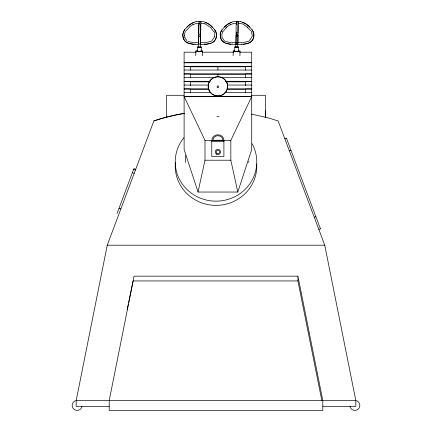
<?xml version="1.0" encoding="UTF-8"?>
<svg xmlns="http://www.w3.org/2000/svg" width="432" height="432" viewBox="0 0 432 432"><rect width="100%" height="100%" fill="white"/><g stroke="black" fill="none" stroke-linecap="round" stroke-linejoin="round"><path stroke-width="0.65" d="M195.745 55.658L195.853 51.062M197.289 51.095L197.386 47.039M198.38 47.061L198.99 21.924L199.951 21.773L200.929 21.967L200.318 47.104L198.38 47.061L200.318 47.104M201.215 51.187L201.312 47.131M202.538 55.814L202.651 51.219M233.123 55.658L233.237 51.062M234.673 51.095L234.77 47.039M236.304 24.57L236.401 21.881L238.275 21.919L237.703 47.104L237.222 47.245L235.759 47.061L236.115 32.508M238.594 51.187L238.691 47.131M239.917 55.814L240.03 51.219M214.688 36.547L214.715 34.09M237.892 43.691C237.384 44.653 235.78 43.999 236.11 42.957M166.439 117.18A183.697 171.293 0 0 0 153.862 120.922L107.255 245.203L76.189 400.545L76.189 406.372L109.199 406.372M127.208 309.361L128.309 304.074M128.585 302.751L133.121 280.946L297.923 280.946L321.84 400.545M198.029 192.035L204.989 160.218L204.989 140.335L184.113 96.59L251.721 96.59L230.839 140.335L230.839 160.218L237.8 192.035L198.029 192.035L184.113 149.488L184.113 52.191L196.16 52.191M184.297 35.343L185.355 31.082M221.827 34.738L222.583 31.693M237.8 192.035L251.721 149.488L251.721 52.191L239.668 52.191M200.34 44.442L205.859 44.242A15.001 5.357 0 0 0 211.108 43.119L211.178 43.06M241.704 44.426L243.221 44.269A14.963 5.341 0 0 0 248.459 43.146L249.696 42.66A8.262 7.306 86.9 0 0 252.018 29.684L249.804 27.167A15.109 11.065 29.2 0 0 242.741 22.345L240.602 21.605M117.094 213.446L133.893 168.642L135.713 169.322M214.785 36.358L211.723 41.116L204.314 42.989M252.504 35.829L249.107 41.116L241.693 42.989M222.777 31.779L226.957 27.027M200.929 21.967L198.99 21.924M238.313 21.967L236.407 21.967M235.759 47.061L237.703 47.104M198.828 24.273L199.67 23.792L200.507 24.273M200.507 43.691L199.67 44.172L198.828 43.691M236.207 24.273L237.049 23.792L237.892 24.273M193.504 44.269A14.963 5.341 0 0 1 188.266 43.146L187.007 42.638A8.24 7.285 -86.9 0 1 184.691 29.7L186.921 27.167A15.109 11.065 -29.2 0 1 193.984 22.345L196.123 21.605M224.408 42.66A8.262 7.306 -86.9 0 1 222.086 29.684L224.3 27.167A15.109 11.065 -29.2 0 1 231.363 22.345L233.501 21.605L240.608 21.605M186.052 30.785L189.578 27.027M184.653 29.727L184.691 29.7A8.262 7.306 -86.9 0 0 187.029 42.66L188.266 43.146A15.001 5.357 0 0 0 193.487 44.242L195.021 44.426M189.68 26.703L193.001 24.516M225.958 27.432L230.38 24.516M192.845 24.797L196.414 23.339L199.67 23.339M230.229 24.797L233.793 23.339L236.401 23.339M284.839 138.796L286.432 138.202M289.386 150.914L290.974 150.314M314.28 217.301L315.873 216.702M318.821 229.414L320.414 228.82M204.325 44.426L205.843 44.269A14.963 5.341 0 0 0 211.081 43.146L212.339 42.638A8.24 7.285 86.9 0 0 214.655 29.7L212.425 27.167A15.109 11.065 29.2 0 0 205.362 22.345L203.218 21.605L196.117 21.605M200.977 23.339L202.932 23.339L204.709 23.954M238.356 23.339L240.311 23.339L242.087 23.954M195.124 42.698L198.364 42.698M200.329 42.698L204.217 42.698M232.502 42.698L236.396 42.698M237.708 42.698L241.601 42.698M195.048 44.442L198.342 44.442M236.385 44.442L230.866 44.242A15.001 5.357 0 0 1 225.617 43.119L225.547 43.06M237.06 44.442L241.677 44.442M202.187 52.191L233.647 52.191M184.113 62.516L251.721 62.516M184.113 62.786L251.721 62.786M184.113 66.274L251.721 66.274M184.113 66.544L190.285 66.544L190.285 70.297M251.721 66.544L245.549 66.544L245.549 70.297M190.285 66.814L245.549 66.814M184.113 70.027L251.721 70.027M184.113 73.786L251.721 73.786M184.113 74.056L190.285 74.056L190.285 77.809M251.721 74.056L245.549 74.056L245.549 77.809M190.285 74.326L245.549 74.326M184.113 77.539L215.573 77.539M220.255 77.539L251.721 77.539M184.113 81.297L210.217 81.297M225.612 81.297L251.721 81.297M184.113 81.567L190.285 81.567L190.285 85.59M251.721 81.567L245.549 81.567L245.549 85.59M190.285 81.837L209.828 81.837M226.001 81.837L245.549 81.837M184.113 85.05L208.208 85.05M227.621 85.05L251.721 85.05M184.113 88.808L208.877 88.808M226.951 88.808L251.721 88.808M184.113 89.078L190.285 89.078L190.285 92.831M251.721 89.078L245.549 89.078L245.549 92.831M190.285 89.348L209.153 89.348M227.351 89.348L245.549 89.348M184.113 92.561L210.886 92.561M224.942 92.561L251.721 92.561M184 95.288L166.482 95.288L166.482 117.223L174.134 115.339A196.193 196.193 0 0 1 184.486 113.368A189.286 182.201 0 0 0 153.862 120.922M251.37 95.288L265.518 95.288L265.518 117.223L265.518 110.824M184.113 96.32L251.721 96.32M204.989 140.335L230.839 140.335M211.766 141.593L223.906 141.593M204.989 160.218L230.839 160.218M107.255 245.203L324.745 245.203L355.811 400.545L355.811 406.372L322.801 406.372M297.923 276.156L134.077 276.156L109.199 400.545L109.199 410.4L322.801 410.4L322.801 400.545L297.923 276.156L297.923 280.946M251.392 114.107L268.099 117.86L278.138 120.922L324.745 245.203M225.369 41.472L232.411 42.989M187.99 41.472L195.026 42.989M133.607 169.409L135.427 170.089M132.386 172.66L134.206 173.34M119.048 208.224L120.868 208.904M242.584 23.819L247.493 27.178M204.66 23.447L211.205 27.923M252.034 29.7L252.072 29.727A8.24 7.285 86.9 0 1 249.718 42.638L248.486 43.119A15.001 5.357 0 0 1 243.238 44.242M247.147 27.027L250.673 30.785M211.167 28.361L213.948 31.779M221.751 37.093L224.726 41.337M184.739 37.622L186.975 40.802M286.4 138.11L320.447 228.906M251.392 31.18L252.013 32.945M214.218 31.768L214.844 33.534M184.972 37.724L184.54 35.321M251.807 32.897L252.18 35.321M221.924 35.321L222.037 36.547M248.789 161.303L248.8 162.427M185.69 162.545L185.647 155.563M237.983 25.007L237.983 32.249M237.983 35.716L237.983 42.957M236.11 25.007L236.11 32.054M236.11 35.716L236.11 42.331M236.077 42.536L236.077 43.205M223.906 140.335L223.906 156.519L211.766 156.519L211.766 140.335M217.917 66.814L217.917 69.941M217.917 74.326L217.917 76.826M200.605 25.007L200.605 32.249M200.605 35.716L200.605 42.957M198.731 25.007L198.731 32.249M198.731 35.716L198.731 42.957M82.015 406.372A4.973 4.973 0 0 1 76.81 410.4A4.973 4.973 0 0 1 72.16 405.751A4.973 4.973 0 0 1 76.189 400.545L355.811 400.545A4.973 4.973 0 0 1 359.84 405.751A4.973 4.973 0 0 1 355.19 410.4A4.973 4.973 0 0 1 349.985 406.372M222.772 78.138A9.709 9.563 0 0 1 225.353 92.561A9.709 9.563 0 0 1 210.476 92.561A9.709 9.563 0 0 1 213.062 78.138M213.619 77.841A9.709 9.563 0 0 1 215.401 77.182M216.016 77.036A9.709 9.563 0 0 1 219.812 77.036M220.428 77.182A9.709 9.563 0 0 1 222.21 77.841M252.148 143.732A40.781 39.253 0 0 1 239.798 193.779A40.781 39.253 0 0 1 186.586 189.092A40.781 39.253 0 0 1 183.881 137.716M256.716 163.928A40.781 39.253 0 0 1 215.276 205.362A40.781 39.253 0 0 1 175.392 162.545M200.945 50.657A3.397 0.605 1.4 0 1 201.857 51.592A3.397 0.605 1.4 0 1 196.652 51.473A3.397 0.605 1.4 0 1 197.548 50.576M201.145 51.095A1.96 0.351 1.4 0 1 199.001 51.484A1.96 0.351 1.4 0 1 197.548 50.927M200.329 46.802A1.96 0.351 1.4 0 1 200.853 47.342A1.96 0.351 1.4 0 1 197.851 47.277A1.96 0.351 1.4 0 1 198.364 46.759M200.513 32.551A0.94 0.923 -1.6 0 1 200.146 33.804M198.871 33.442A0.94 0.923 -1.6 0 1 198.887 32.519M214.639 29.684A8.262 7.306 86.9 0 1 212.317 42.66M205.351 22.345A15.152 11.097 29.2 0 1 212.436 27.178M186.905 27.178A15.152 11.097 -29.2 0 1 193.99 22.345M238.324 50.657A3.397 0.605 1.4 0 1 239.242 51.592A3.397 0.605 1.4 0 1 234.036 51.473A3.397 0.605 1.4 0 1 234.927 50.576M238.329 51.008A1.96 0.351 1.4 0 1 236.893 51.494A1.96 0.351 1.4 0 1 234.738 51.008M237.233 46.759A1.96 0.351 1.4 0 1 238.34 47.32A1.96 0.351 1.4 0 1 235.127 47.25A1.96 0.351 1.4 0 1 236.218 46.732M237.751 32.357A0.94 0.923 -1.6 0 1 237.875 33.475M236.585 33.788A0.94 0.923 -1.6 0 1 236.617 32.189M242.735 22.345A15.152 11.097 29.2 0 1 249.82 27.178M230.882 44.269A14.963 5.341 0 0 1 225.644 43.146L224.386 42.638A8.24 7.285 -86.9 0 1 222.07 29.7M224.284 27.178A15.152 11.097 -29.2 0 1 231.368 22.345M216.891 116.64A5.989 5.454 0 0 1 218.975 116.64M211.945 140.26A5.989 5.454 0 0 1 217.933 134.806A5.989 5.454 0 0 1 223.922 140.26M222.901 140.243L212.965 140.26A4.968 4.525 0 0 1 217.933 135.734A4.968 4.525 0 0 1 222.901 140.26L222.901 140.26M213.025 94.689A9.779 9.628 0 0 0 227.696 86.346A9.779 9.628 0 0 0 213.025 78.008A9.779 9.628 0 0 0 213.025 94.689M217.323 87.264A0.837 0.821 0 0 0 218.722 86.891A0.837 0.821 0 0 0 217.701 85.887A0.837 0.821 0 0 0 217.323 87.264M199.206 36.137A0.94 0.923 0 0 0 200.632 35.365A0.94 0.923 0 0 0 199.238 34.544A0.94 0.923 0 0 0 199.206 36.137M236.585 36.137A0.94 0.923 0 0 0 238.01 35.365A0.94 0.923 0 0 0 236.617 34.544A0.94 0.923 0 0 0 236.585 36.137M216.567 154.251A2.668 2.657 0 0 0 220.585 151.972A2.668 2.657 0 0 0 216.594 149.645A2.668 2.657 0 0 0 216.567 154.251M216.923 153.328A1.701 1.69 0 0 0 219.607 152.129A1.701 1.69 0 0 0 217.22 150.417A1.701 1.69 0 0 0 216.923 153.328"/></g></svg>
